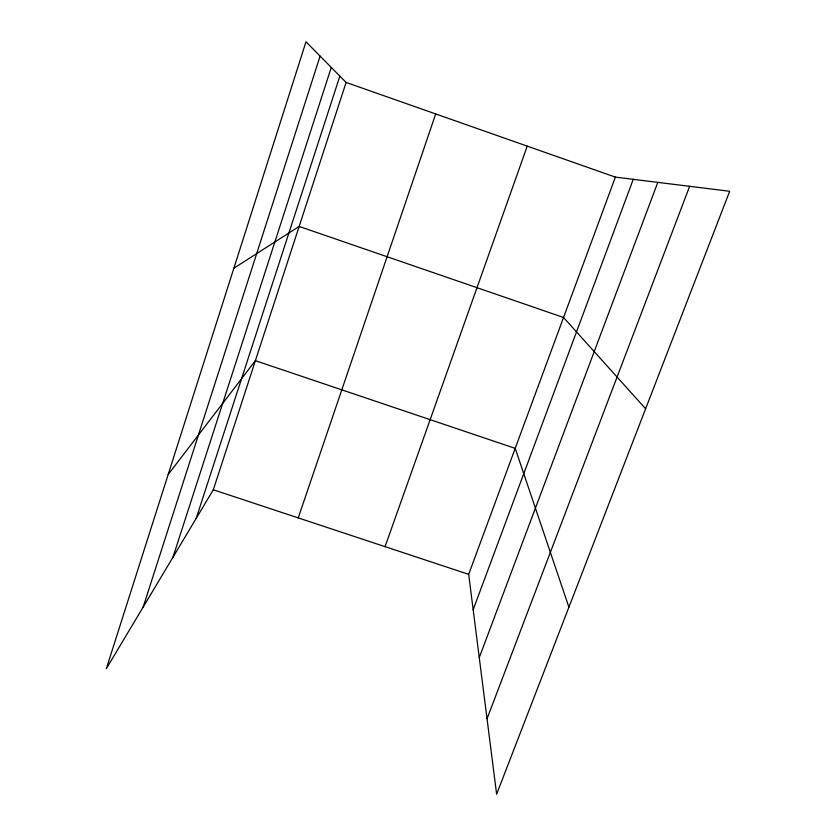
<?xml version="1.0" encoding="UTF-8"?>
<svg xmlns="http://www.w3.org/2000/svg" width="836" height="836" viewBox="0 0 836 836"><rect width="100%" height="100%" fill="white"/><g stroke="black" fill="none" stroke-linecap="round" stroke-linejoin="round"><path stroke-width="1.25" d="M143.165 607.072L320.104 56.106M172.937 557.278L331.275 67.423M196.199 518.372L339.865 76.128M213.305 489.771L346.104 82.44L305.986 41.8L106.318 668.706L213.305 489.771L468.682 574.342L496.626 794.2L729.682 191.277L615.38 177.117L346.104 82.44M298.233 517.892L435.692 113.947M385.062 546.65L527.244 146.133M468.682 574.342L615.38 177.117M473.176 609.663L633.249 179.332M479.268 657.598L657.796 182.373M487.033 718.772L689.637 186.323M168.182 474.482L255.388 360.671L515.206 448.378L568.908 607.187M233.881 268.189L299.152 226.441L563.548 317.481L645.611 408.773"/></g></svg>
